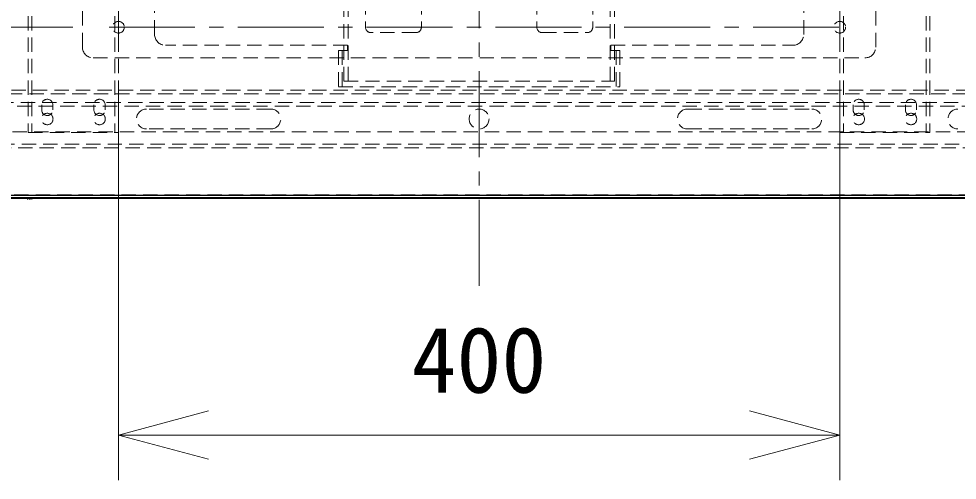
# Model space of a CAD drawing. Units: millimetres, scale not verified. Extents: x -62 to 76, y -57 to 57.
# Drawn here: x -32.59 to -6.56, y -3.78 to 9.01 of the extents above; entities that cross this region are included whole.
import ezdxf
from ezdxf.enums import TextEntityAlignment as Align

# ---------------------------------------------------------------- set-up
doc = ezdxf.new("R2010")
doc.units = ezdxf.units.MM
doc.header["$LTSCALE"] = 0.125
for name, pattern in [('USER1', [50.8, 31.75, -6.35, 6.35, -6.35]), ('USER4', [4.7625, 3.175, -1.5875]), ('USER5', [28.575, 19.05, -3.175, 3.175, -3.175])]:
    doc.linetypes.add(name, pattern=pattern)
for name, color, linetype, lineweight in [('0-0_0', 7, 'Continuous', 18), ('0-5_SUNPO', 3, 'Continuous', 18), ('0-6_GAIKEI', 8, 'Continuous', 18)]:
    doc.layers.add(name, color=color, linetype=linetype, lineweight=lineweight)
doc.styles.add('ＭＳ ゴシック', font='')
doc.styles.get('ＭＳ ゴシック').set_extended_font_data('MS Gothic')

# ---------------------------------------------------------------- blocks, each defined once
blk = doc.blocks.new('_Open30')
at = {"layer": '0-0_0'}
blk.add_line((0, 0), (-1, 0), dxfattribs=at)
blk.add_lwpolyline([(-1, 0.26795), (0, 0), (-1, -0.26795)], dxfattribs=at)
blk = doc.blocks.new('D5')
at = {"layer": '0-5_SUNPO'}
for p, q in [((163.677, 320.6221), (163.677, 309.7231)), ((183.677, 320.6221), (183.677, 309.7231)), ((166.177, 310.9731), (181.177, 310.9731))]:
    blk.add_line(p, q, dxfattribs=at)
at = {"layer": '0-5_SUNPO', "xscale": 2.5, "yscale": 2.5, "rotation": 180}
blk.add_blockref('_Open30', (163.677, 310.9731), dxfattribs=at)
at = {"layer": '0-5_SUNPO', "xscale": 2.5, "yscale": 2.5}
blk.add_blockref('_Open30', (183.677, 310.9731), dxfattribs=at)
at = {"layer": '0-5_SUNPO', "color": 7, "style": 'ＭＳ ゴシック'}
blk.add_text('400', height=1.833, dxfattribs=at).set_placement((171.802, 311.5981), align=Align.BOTTOM_LEFT)
blk = doc.blocks.new('D1')
at = {"layer": '0-5_SUNPO'}
for p, q in [((162.4145, 342.2846), (139.5042, 342.2846)), ((140.7542, 339.7846), (140.7542, 324.7846)), ((162.4145, 322.2846), (139.5042, 322.2846))]:
    blk.add_line(p, q, dxfattribs=at)
at = {"layer": '0-5_SUNPO', "xscale": 2.5, "yscale": 2.5}
for p, rotation in [((140.7542, 342.2846), 90), ((140.7542, 322.2846), 270)]:
    blk.add_blockref('_Open30', p, dxfattribs=dict(at, rotation=rotation))
at = {"layer": '0-5_SUNPO', "color": 7, "style": 'ＭＳ ゴシック'}
blk.add_text('400', height=1.833, rotation=90, dxfattribs=at).set_placement((140.1292, 330.4096), align=Align.BOTTOM_LEFT)

msp = doc.modelspace()

# ---------------------------------------------------------------- linework, layer by layer
at = {"layer": '0-6_GAIKEI', "color": 9, "linetype": 'USER5'}
for p, q in [((-19.8206, 36.1344), (-19.8206, 1.432)), ((-29.8206, 8.1152), (-29.8206, 29.045)), ((-30.0831, 8.7777), (-9.5581, 8.7777))]:
    msp.add_line(p, q, dxfattribs=at)
at = {"layer": '0-6_GAIKEI', "linetype": 'USER4'}
for p, q in [((-32.3206, 32.3042), (-32.3206, 5.8542)), ((-32.2206, 32.3042), (-32.2206, 5.8542)), ((-29.9206, 32.3042), (-29.9206, 5.8542)), ((-29.8206, 32.3042), (-29.8206, 5.8542)), ((-9.8206, 32.3042), (-9.8206, 5.8542)), ((-9.7206, 32.3042), (-9.7206, 5.8542)), ((-7.4206, 32.3042), (-7.4206, 5.8542)), ((-7.3206, 32.3042), (-7.3206, 5.8542)), ((-23.5706, 7.2777), (-23.5706, 29.7777)), ((-23.4556, 7.2777), (-23.4556, 29.7777)), ((-16.1856, 7.2777), (-16.1856, 29.7777)), ((-16.0706, 7.2777), (-16.0706, 29.7777)), ((-30.8206, 8.2277), (-30.8206, 9.5277)), ((-28.8206, 8.5777), (-28.8206, 9.5277)), ((-22.9706, 9.5277), (-22.9706, 8.7777)), ((-21.4206, 9.5277), (-21.4206, 8.7777)), ((-18.2206, 9.5277), (-18.2206, 8.7777)), ((-16.6706, 9.5277), (-16.6706, 8.7777)), ((-10.8206, 8.5777), (-10.8206, 9.5277)), ((-8.8206, 8.2277), (-8.8206, 9.5277)), ((-21.5706, 8.6277), (-22.8206, 8.6277)), ((-18.0706, 8.6277), (-16.8206, 8.6277)), ((-23.4706, 8.2777), (-28.5206, 8.2777)), ((-23.4706, 8.1277), (-23.7206, 8.1277)), ((-23.7206, 8.1277), (-23.7206, 7.1277)), ((-23.6206, 8.1277), (-23.6206, 7.1277)), ((-23.4706, 8.2777), (-23.4706, 8.1277)), ((-16.1706, 8.2777), (-16.1706, 8.1277)), ((-16.1706, 8.2777), (-11.1206, 8.2777)), ((-16.1706, 8.1277), (-15.9206, 8.1277)), ((-16.0206, 8.1277), (-16.0206, 7.1277)), ((-15.9206, 8.1277), (-15.9206, 7.1277)), ((-30.5206, 7.9277), (-9.1206, 7.9277)), ((-23.7206, 7.1277), (-15.9206, 7.1277)), ((-23.5706, 7.2777), (-16.0706, 7.2777)), ((-43.0077, 6.9327), (3.3666, 6.9327)), ((-43.3477, 6.5927), (3.7066, 6.5927)), ((-43.2477, 6.6927), (3.6066, 6.6927)), ((-31.9506, 6.4842), (-31.9506, 6.6242)), ((-31.6406, 6.4842), (-31.6406, 6.6242)), ((-30.5006, 6.4842), (-30.5006, 6.6242)), ((-30.1906, 6.4842), (-30.1906, 6.6242)), ((-25.5956, 6.5077), (-29.0456, 6.5077)), ((-14.0456, 6.5077), (-10.5956, 6.5077)), ((-9.4506, 6.4842), (-9.4506, 6.6242)), ((-9.1406, 6.4842), (-9.1406, 6.6242)), ((-8.0006, 6.4842), (-8.0006, 6.6242)), ((-7.6906, 6.4842), (-7.6906, 6.6242)), ((-44.0677, 5.8727), (4.4266, 5.8727)), ((-32.3206, 5.8542), (-29.8206, 5.8542)), ((-25.5956, 5.9577), (-29.0456, 5.9577)), ((-14.0456, 5.9577), (-10.5956, 5.9577)), ((-9.8206, 5.8542), (-7.3206, 5.8542)), ((-44.4077, 5.5327), (4.7666, 5.5327)), ((-44.5077, 5.4327), (4.8666, 5.4327)), ((-45.8077, 4.1327), (6.1666, 4.1327))]:
    msp.add_line(p, q, dxfattribs=at)
at = {"layer": '0-6_GAIKEI', "color": 9, "linetype": 'USER1'}
msp.add_line((-9.8206, 8.1152), (-9.8206, 29.045), dxfattribs=at)
at = {"layer": '0-6_GAIKEI', "color": 1}
for p, q in [((-45.8926, 4.0522), (6.2514, 4.0522)), ((-45.7676, 4.1172), (6.2014, 4.1172)), ((-45.7676, 4.1122), (6.2014, 4.1122))]:
    msp.add_line(p, q, dxfattribs=at)
at = {"layer": '0-6_GAIKEI', "color": 7}
for p, q in [((6.2514, 4.0322), (-45.8926, 4.0322)), ((-32.3456, 4.0282), (-32.2206, 4.0282)), ((-32.3456, 4.0282), (-32.3456, 3.9982)), ((-32.2956, 4.0282), (-32.2956, 3.9982)), ((-32.2706, 4.0282), (-32.2706, 3.9982)), ((-32.2206, 4.0282), (-32.2206, 3.9982))]:
    msp.add_line(p, q, dxfattribs=at)
at = {"layer": '0-6_GAIKEI', "linetype": 'USER4'}
msp.add_lwpolyline([(-42.9077, 7.0327), (3.2666, 7.0327), (6.2312, 4.068), (6.1958, 4.0327), (-45.837, 4.0327)], dxfattribs=at)
at = {"layer": '0-6_GAIKEI', "color": 1}
msp.add_circle((15.0527, 24.0476), 24.0481, dxfattribs=at)
at = {"layer": '0-6_GAIKEI', "linetype": 'USER4'}
for centre, radius in [((-29.8206, 8.7777), 0.1625), ((-9.8206, 8.7777), 0.1625), ((-19.8206, 6.2327), 0.275), ((-31.7956, 6.2327), 0.16), ((-30.3456, 6.2327), 0.16), ((-9.2956, 6.2327), 0.16), ((-7.8456, 6.2327), 0.16)]:
    msp.add_circle(centre, radius, dxfattribs=at)
for centre, radius, start, end in [((-22.8206, 8.7777), 0.15, 180, 270), ((-21.5706, 8.7777), 0.15, 270, 0), ((-18.0706, 8.7777), 0.15, 180, 270), ((-16.8206, 8.7777), 0.15, 270, 0), ((-28.5206, 8.5777), 0.3, 180, 270), ((-11.1206, 8.5777), 0.3, 270, 0), ((-30.5206, 8.2277), 0.3, 180, 270), ((-9.1206, 8.2277), 0.3, 270, 0), ((-31.7956, 6.6242), 0.155, 0, 180), ((-30.3456, 6.6242), 0.155, 0, 180), ((-9.2956, 6.6242), 0.155, 0, 180), ((-7.8456, 6.6242), 0.155, 0, 180), ((-29.0456, 6.2327), 0.275, 90, 270), ((-25.5956, 6.2327), 0.275, 270, 90), ((-14.0456, 6.2327), 0.275, 90, 270), ((-10.5956, 6.2327), 0.275, 270, 90), ((-6.5456, 6.2327), 0.275, 90, 270), ((-31.7956, 6.4842), 0.155, 180, 0), ((-30.3456, 6.4842), 0.155, 180, 0), ((-9.2956, 6.4842), 0.155, 180, 0), ((-7.8456, 6.4842), 0.155, 180, 0)]:
    msp.add_arc(centre, radius, start, end, dxfattribs=at)

# ---------------------------------------------------------------- block references
at = {"layer": '0-5_SUNPO'}
for name in ['D1', 'D5']:
    msp.add_blockref(name, (-193.4976, -313.5069), dxfattribs=at)

doc.saveas('drawing.dxf')
